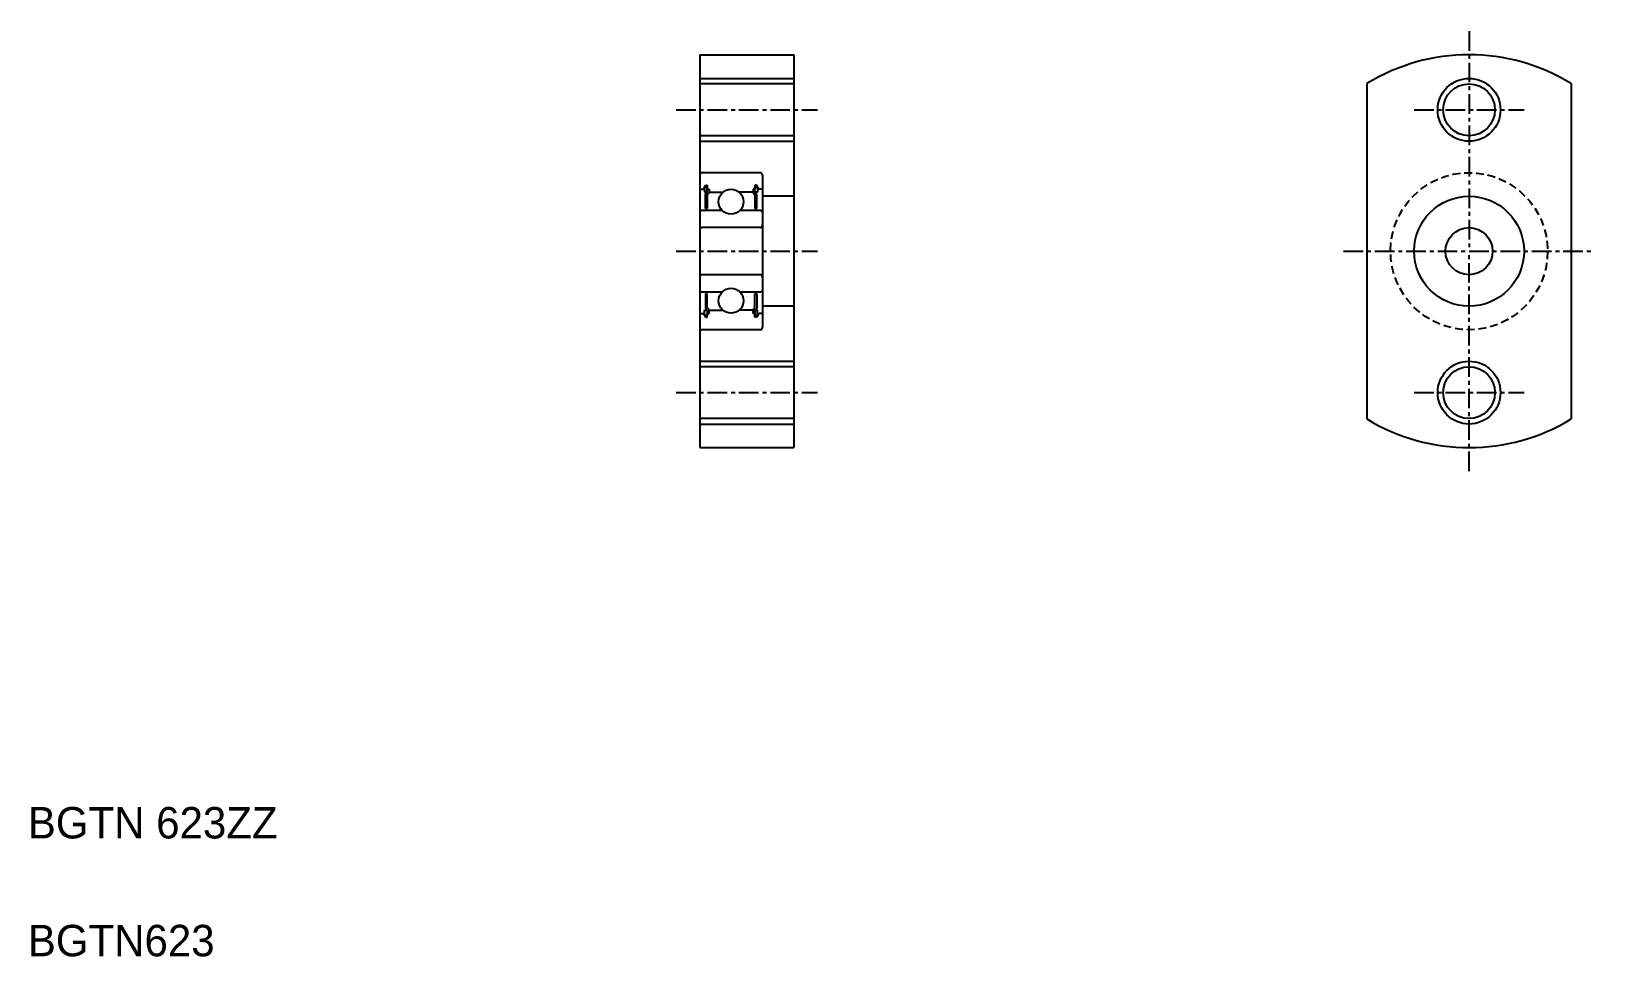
# Model space of a CAD drawing. Extents: x 5.2 to 104.8, y 5 to 63.9.
import ezdxf

# ---------------------------------------------------------------- set-up
doc = ezdxf.new("R2010")
doc.units = 0
doc.linetypes.add('CENTER', pattern=[2, 1.25, -0.25, 0.25, -0.25])
doc.linetypes.add('DASHED', pattern=[0.75, 0.5, -0.25])
doc.layers.get('0').update_dxf_attribs({"linetype": 'CONTINUOUS'})
doc.layers.add('CENTER', color=1, linetype='CENTER')

msp = doc.modelspace()

# ---------------------------------------------------------------- linework, layer by layer
at = {"color": 7, "linetype": 'CONTINUOUS'}
for p, q in [((47.777, 62.378), (47.777, 37.378)), ((47.777, 62.378), (53.777, 62.378)), ((53.777, 62.378), (53.777, 37.378)), ((53.777, 60.528), (47.777, 60.528)), ((90.264, 60.555), (90.264, 39.201)), ((103.264, 60.555), (103.264, 39.201)), ((47.777, 58.128), (47.777, 58.128)), ((53.777, 57.228), (47.777, 57.228)), ((51.627, 54.878), (47.927, 54.878)), ((47.777, 53.868), (47.807, 53.838)), ((47.807, 53.838), (48.018, 53.838)), ((48.018, 53.838), (48.158, 54.079)), ((48.259, 53.958), (48.088, 53.958)), ((48.088, 53.958), (48.088, 53.638)), ((48.158, 54.079), (48.259, 54.079)), ((48.259, 54.079), (48.259, 53.838)), ((48.259, 53.638), (48.259, 53.958)), ((48.259, 53.838), (48.38, 53.838)), ((48.38, 53.838), (48.38, 53.588)), ((51.294, 53.838), (51.174, 53.838)), ((51.174, 53.838), (51.174, 53.588)), ((51.294, 54.079), (51.294, 53.838)), ((51.396, 54.079), (51.294, 54.079)), ((51.294, 53.958), (51.466, 53.958)), ((51.294, 53.638), (51.294, 53.958)), ((51.536, 53.838), (51.396, 54.079)), ((51.466, 53.958), (51.466, 53.638)), ((51.747, 53.838), (51.536, 53.838)), ((51.777, 53.868), (51.747, 53.838)), ((51.777, 54.728), (51.777, 45.028)), ((48.088, 53.638), (48.259, 53.638)), ((48.139, 53.517), (48.259, 53.638)), ((48.139, 52.594), (48.139, 53.517)), ((48.38, 53.588), (48.259, 53.467)), ((48.259, 53.467), (48.259, 52.594)), ((48.38, 53.668), (48.41, 53.638)), ((48.41, 53.638), (49.269, 53.638)), ((51.144, 53.638), (50.285, 53.638)), ((51.174, 53.668), (51.144, 53.638)), ((51.174, 53.588), (51.294, 53.467)), ((51.466, 53.638), (51.294, 53.638)), ((51.415, 53.517), (51.294, 53.638)), ((51.294, 53.467), (51.294, 52.594)), ((51.415, 52.594), (51.415, 53.517)), ((53.777, 53.378), (51.777, 53.378)), ((47.877, 52.478), (47.777, 52.378)), ((49.205, 52.478), (47.877, 52.478)), ((48.259, 52.594), (48.139, 52.594)), ((51.677, 52.478), (50.349, 52.478)), ((51.294, 52.594), (51.415, 52.594)), ((51.777, 52.378), (51.677, 52.478)), ((51.627, 51.378), (47.927, 51.378)), ((51.627, 48.378), (47.927, 48.378)), ((47.877, 47.278), (47.777, 47.378)), ((49.205, 47.278), (47.877, 47.278)), ((48.139, 47.162), (48.139, 46.238)), ((48.259, 47.162), (48.139, 47.162)), ((48.259, 46.288), (48.259, 47.162)), ((51.677, 47.278), (50.349, 47.278)), ((51.294, 46.288), (51.294, 47.162)), ((51.294, 47.162), (51.415, 47.162)), ((51.415, 47.162), (51.415, 46.238)), ((51.777, 47.378), (51.677, 47.278)), ((47.777, 45.888), (47.807, 45.918)), ((47.807, 45.918), (48.018, 45.918)), ((48.018, 45.918), (48.158, 45.676)), ((48.088, 45.797), (48.088, 46.118)), ((48.088, 46.118), (48.259, 46.118)), ((48.259, 45.797), (48.088, 45.797)), ((48.139, 46.238), (48.259, 46.118)), ((48.38, 46.168), (48.259, 46.288)), ((48.259, 46.118), (48.259, 45.797)), ((48.259, 45.676), (48.259, 45.918)), ((48.259, 45.918), (48.38, 45.918)), ((48.38, 45.918), (48.38, 46.168)), ((48.38, 46.088), (48.41, 46.118)), ((48.41, 46.118), (49.269, 46.118)), ((51.144, 46.118), (50.285, 46.118)), ((51.174, 46.088), (51.144, 46.118)), ((51.174, 46.168), (51.294, 46.288)), ((51.174, 45.918), (51.174, 46.168)), ((51.294, 45.918), (51.174, 45.918)), ((51.415, 46.238), (51.294, 46.118)), ((51.294, 46.118), (51.294, 45.797)), ((51.466, 46.118), (51.294, 46.118)), ((51.294, 45.676), (51.294, 45.918)), ((51.294, 45.797), (51.466, 45.797)), ((51.536, 45.918), (51.396, 45.676)), ((51.466, 45.797), (51.466, 46.118)), ((51.747, 45.918), (51.536, 45.918)), ((51.777, 45.888), (51.747, 45.918)), ((53.777, 46.378), (51.777, 46.378)), ((51.627, 44.878), (47.927, 44.878)), ((48.158, 45.676), (48.259, 45.676)), ((51.396, 45.676), (51.294, 45.676)), ((53.777, 42.528), (47.777, 42.528)), ((47.777, 41.628), (47.777, 41.628)), ((53.777, 39.228), (47.777, 39.228)), ((47.777, 37.378), (53.777, 37.378))]:
    msp.add_line(p, q, dxfattribs=at)
at = {"color": 3, "linetype": 'CONTINUOUS'}
for p, q in [((47.777, 60.878), (53.777, 60.878)), ((47.777, 56.878), (53.777, 56.878)), ((47.777, 42.878), (53.777, 42.878)), ((47.777, 38.878), (53.777, 38.878))]:
    msp.add_line(p, q, dxfattribs=at)
for centre in [(96.764, 58.878), (96.764, 40.878)]:
    msp.add_circle(centre, 2, dxfattribs=at)
at = {"color": 7, "linetype": 'CONTINUOUS'}
for centre, radius in [((96.764, 58.878), 1.65), ((49.777, 53.028), 0.794), ((96.764, 49.878), 3.5), ((96.764, 49.878), 1.5), ((49.777, 46.728), 0.794), ((96.764, 40.878), 1.65)]:
    msp.add_circle(centre, radius, dxfattribs=at)
at = {"color": 3, "linetype": 'DASHED'}
msp.add_circle((96.764, 49.878), 5, dxfattribs=at)
at = {"color": 7, "linetype": 'CONTINUOUS'}
for centre, radius, start, end in [((96.764, 49.878), 12.5, 58.66775, 121.33225), ((47.927, 54.728), 0.15, 90, 179.99998), ((51.627, 54.728), 0.15, 359.99999, 90), ((47.927, 51.528), 0.15, 179.99998, 270), ((51.627, 51.528), 0.15, 270, 359.99999), ((47.927, 48.228), 0.15, 90, 180.00002), ((51.627, 48.228), 0.15, 0.00001, 90), ((47.927, 45.028), 0.15, 180.00002, 270), ((51.627, 45.028), 0.15, 270, 0.00001), ((96.764, 49.878), 12.5, 238.66775, 301.33225)]:
    msp.add_arc(centre, radius, start, end, dxfattribs=at)
at = {"layer": 'CENTER', "color": 1, "linetype": 'CENTER'}
for p, q in [((96.764, 63.878), (96.764, 49.878)), ((46.277, 58.878), (55.277, 58.878)), ((93.264, 58.878), (100.264, 58.878)), ((46.277, 49.878), (55.277, 49.878)), ((88.764, 49.878), (104.764, 49.878)), ((96.764, 35.878), (96.764, 49.878)), ((46.277, 40.878), (55.277, 40.878)), ((93.264, 40.878), (100.264, 40.878))]:
    msp.add_line(p, q, dxfattribs=at)

# ---------------------------------------------------------------- texts
at = {"color": 7, "linetype": 'CONTINUOUS'}
for s, p in [('BGTN 623ZZ', (5, 12.5)), ('BGTN623', (5, 5))]:
    msp.add_text(s, height=2, dxfattribs=at).set_placement(p)

doc.saveas('drawing.dxf')
